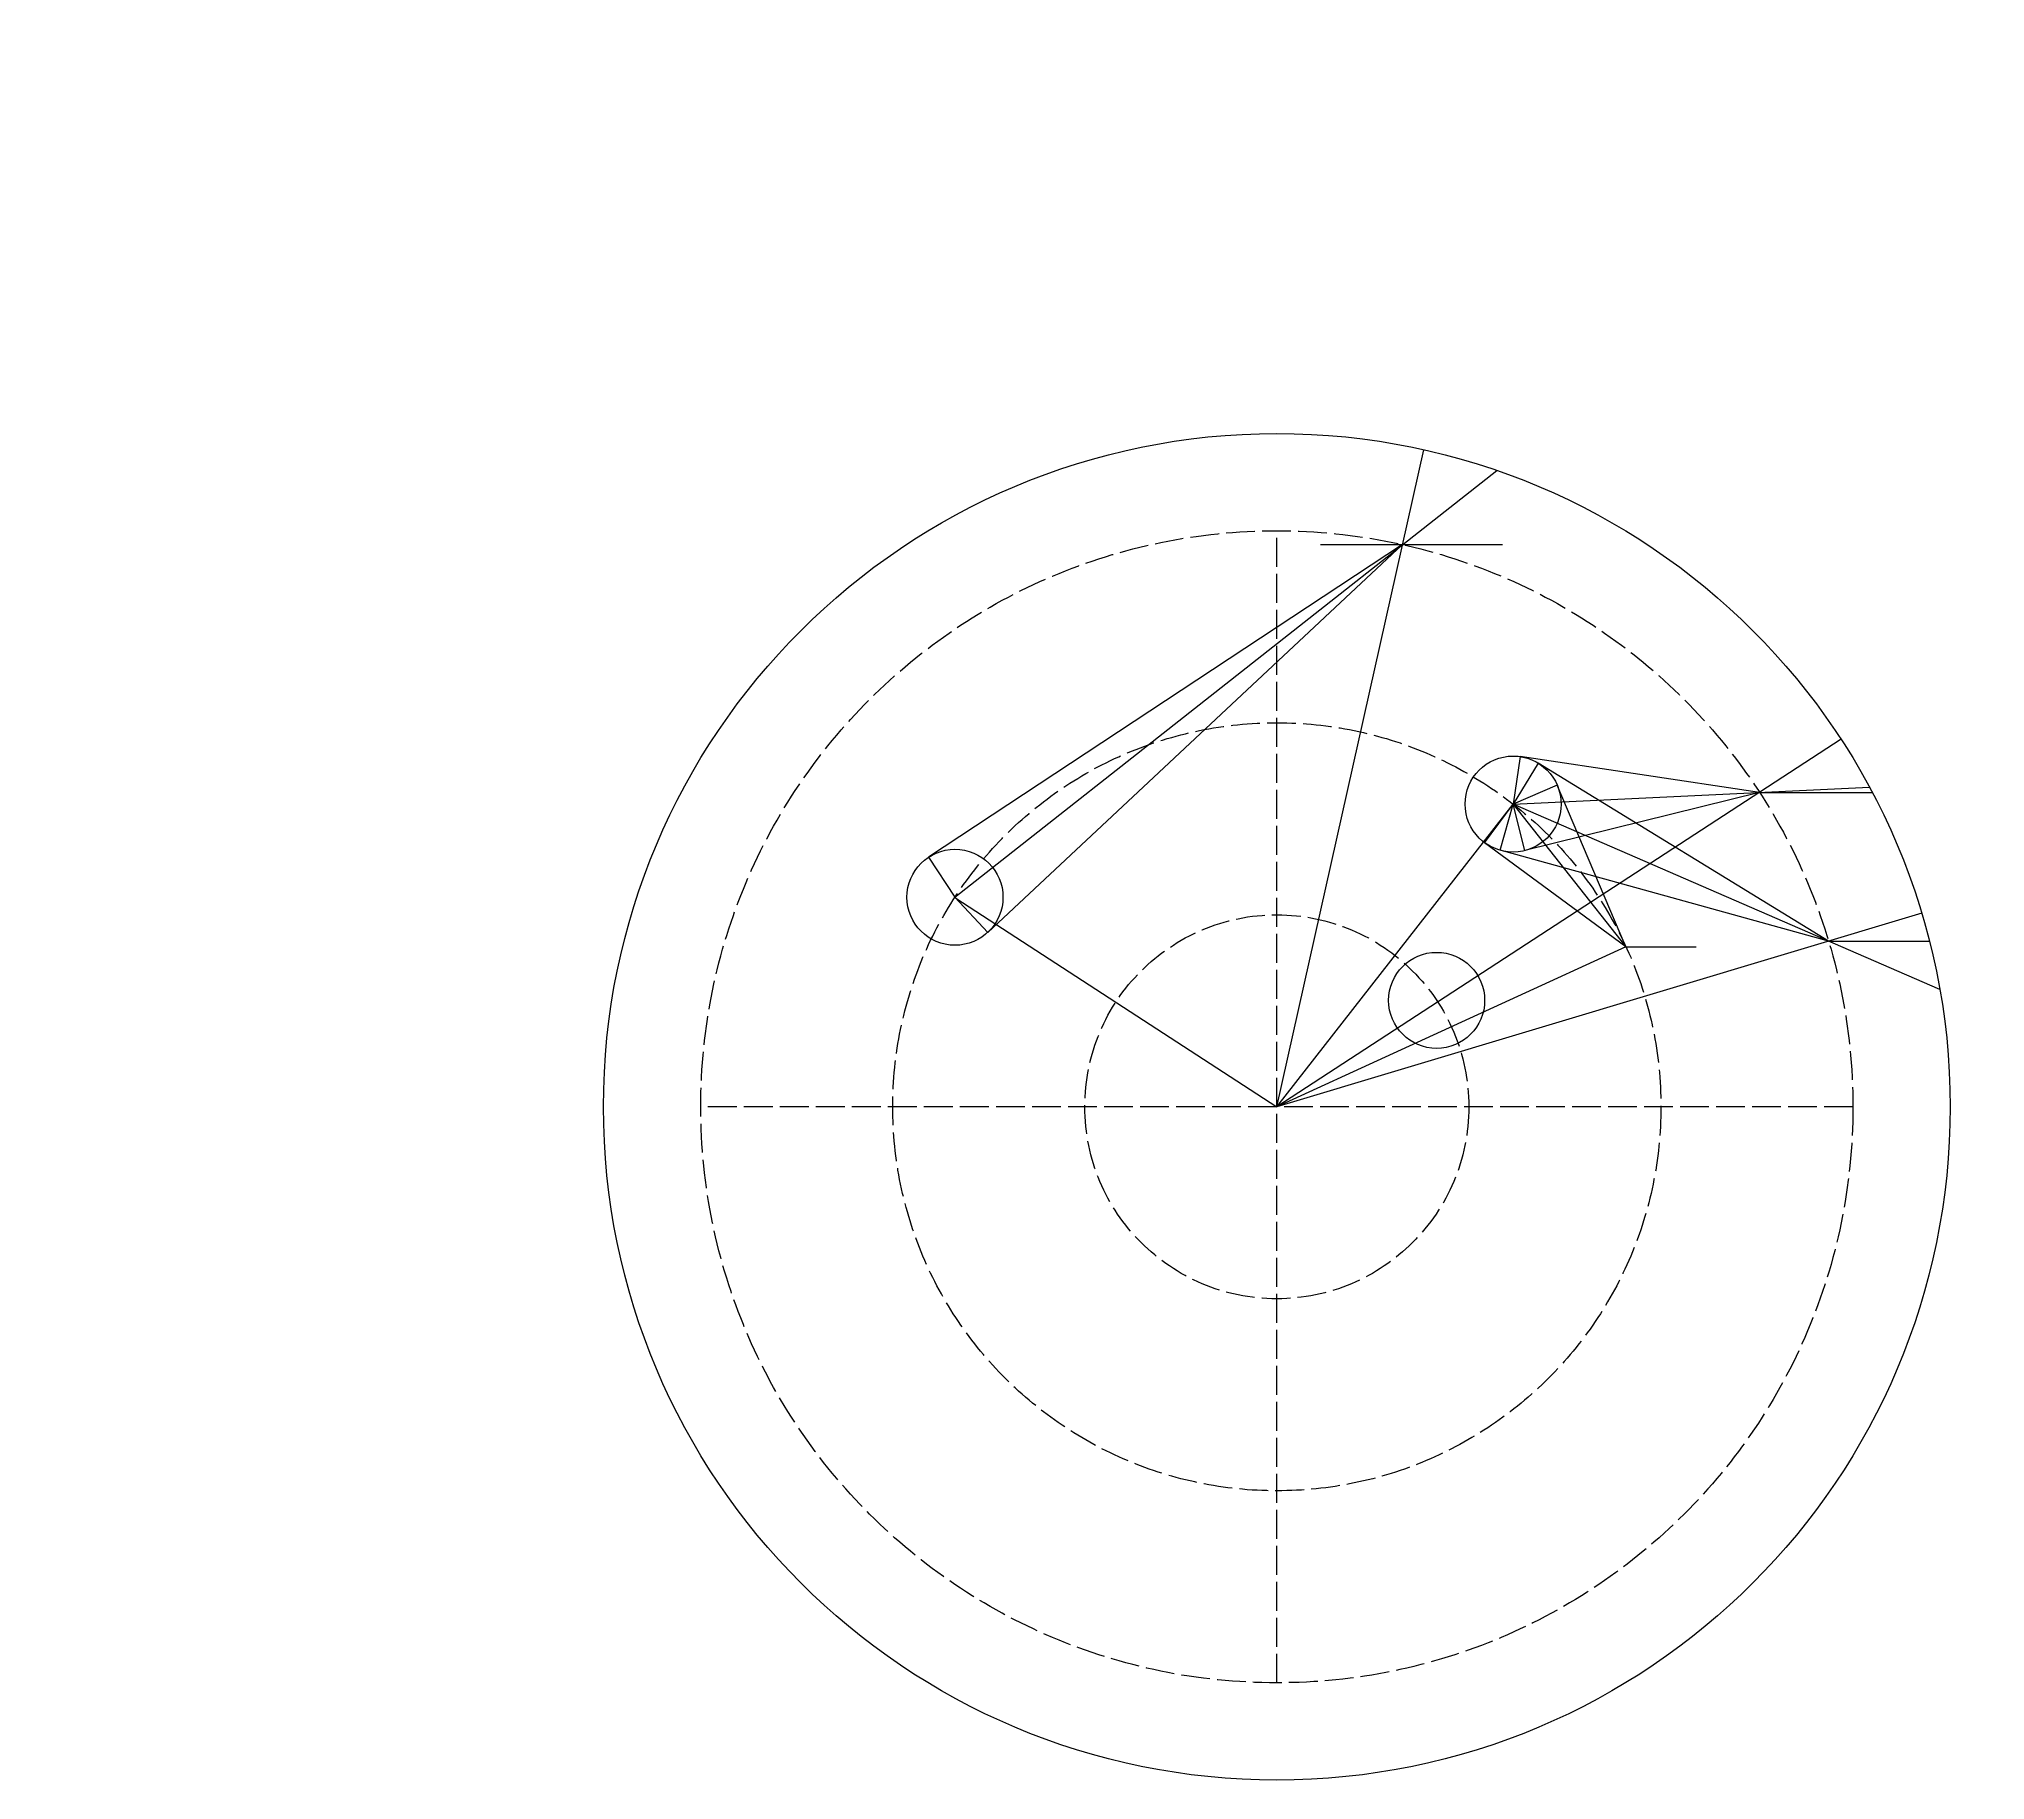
# Model space of a CAD drawing. Header units: millimetres. Extents: x 3921 to 9559, y -3868 to 8803.
# Drawn here: x 5375 to 6186, y 3857 to 4582 of the extents above; entities that cross this region are included whole.
import ezdxf

# ---------------------------------------------------------------- set-up
doc = ezdxf.new("R2010")
doc.units = ezdxf.units.MM
doc.linetypes.add('ACAD_ISO02W100', pattern=[15, 12, -3])
for name, color, linetype in [('1', 3, 'Continuous'), ('极径圆', 7, 'ACAD_ISO02W100'), ('障碍物圆', 1, 'Continuous')]:
    doc.layers.add(name, color=color, linetype=linetype)
doc.styles.get("Standard").update_dxf_attribs({"font": ''})
doc.styles.get('Standard').set_extended_font_data('SimSun')
doc.dimstyles.new('ISO-25', dxfattribs={"dimtxt": 2.5, "dimasz": 2.5, "dimexe": 1.25, "dimexo": 0.625, "dimtad": 1, "dimtxsty": 'Standard', "dimcen": 2.5, "dimadec": 0, "dimazin": 0, "dimtfac": 1, "dimtmove": 0, "dimatfit": 3, "dimfxl": 1, "dimarcsym": 0})

# ---------------------------------------------------------------- blocks, each defined once
blk = doc.blocks.new('*D39')
at = {"color": 0, "lineweight": -2, "transparency": 16777216}
blk.add_arc((8736.17, 4094.62), 20.13, 7.1209, 100.83869, dxfattribs=at)
at = {"color": 0, "transparency": 16777216}
for points in [[(8732.48, 4113.99), (8732.28, 4114.79), (8729.96, 4113.77)], [(8756.56, 4097.14), (8755.72, 4097.09), (8756.29, 4094.62)]]:
    blk.add_solid(points, dxfattribs=at)
at = {"layer": 'Defpoints', "color": 0, "transparency": 16777216}
for p in [(8662.16, 4322.93), (8752.45, 4106.45), (8496.17, 4094.62), (8736.17, 4094.62), (8976.17, 4094.62)]:
    blk.add_point(p, dxfattribs=at)
blk = doc.blocks.new('*D55')
at = {"color": 0, "lineweight": -2, "transparency": 16777216}
blk.add_arc((9283.64, 4089.45), 39.36, 16.06588, 91.89371, dxfattribs=at)
at = {"color": 0, "transparency": 16777216}
for points in [[(9282.66, 4126.98), (9282.02, 4130.6), (9271.51, 4126.89)], [(9323.28, 4100.6), (9319.65, 4100.09), (9323, 4089.45)]]:
    blk.add_solid(points, dxfattribs=at)
at = {"layer": 'Defpoints', "color": 0, "transparency": 16777216}
for p in [(9209.64, 4317.76), (9315.49, 4112.58), (9043.64, 4089.45), (9283.64, 4089.45), (9523.64, 4089.45)]:
    blk.add_point(p, dxfattribs=at)

msp = doc.modelspace()

# ---------------------------------------------------------------- linework, layer by layer
at = {"layer": '1'}
for p, q in [((5890.642, 4137.381), (5951.872, 4411.154)), ((5756.554, 4224.676), (5982.284, 4402.527)), ((5943.024, 4371.595), (5745.544, 4241.373)), ((5943.024, 4371.595), (5770.211, 4210.065)), ((5908.809, 4371.595), (5984.67, 4371.595)), ((5745.544, 4241.373), (5756.554, 4224.676)), ((5770.211, 4210.065), (5756.554, 4224.676)), ((5756.922, 4224.283), (5890.642, 4137.381))]:
    msp.add_line(p, q, dxfattribs=at)
at = {"layer": '1', "color": 3}
for p, q in [((6125.694, 4290.518), (5890.642, 4137.381)), ((5992.046, 4283.288), (5989.089, 4263.508)), ((6091.73, 4268.39), (5992.046, 4283.288)), ((5999.546, 4280.557), (5989.089, 4263.508)), ((6120.516, 4206.357), (5999.546, 4280.557)), ((5989.089, 4263.508), (6137.545, 4270.57)), ((6091.73, 4268.39), (5993.91, 4244.098)), ((6091.73, 4268.39), (6138.709, 4268.39)), ((5890.642, 4137.381), (5989.089, 4263.508)), ((5983.751, 4244.234), (5989.089, 4263.508)), ((5993.91, 4244.098), (5989.089, 4263.508)), ((6166.9, 4186.187), (5989.089, 4263.508)), ((6120.516, 4206.357), (5983.751, 4244.234)), ((6159.342, 4218.007), (5890.642, 4137.381)), ((6120.516, 4206.357), (6162.566, 4206.357))]:
    msp.add_line(p, q, dxfattribs=at)
at = {"layer": '1', "color": 7}
for p in [(6007.496, 4271.331), (5977.229, 4247.405)]:
    msp.add_line(p, (5989.089, 4263.508), dxfattribs=at)
at = {"layer": '1', "color": 6}
for p, q in [((6036.09, 4204.05), (6007.496, 4271.331)), ((5890.642, 4137.381), (5989.089, 4263.508)), ((5989.089, 4263.508), (6036.09, 4204.05)), ((6036.09, 4204.05), (5977.229, 4247.405)), ((6036.09, 4204.05), (5890.642, 4137.381)), ((6036.09, 4204.05), (6065.314, 4204.05))]:
    msp.add_line(p, q, dxfattribs=at)
at = {"layer": '1', "color": 3}
msp.add_circle((5890.642, 4137.381), 280.536, dxfattribs=at)
at = {"layer": '极径圆'}
for p, q in [((5890.642, 3897.381), (5890.642, 4377.381)), ((6130.642, 4137.381), (5650.642, 4137.381))]:
    msp.add_line(p, q, dxfattribs=at)
for radius in [240, 160, 80]:
    msp.add_circle((5890.642, 4137.381), radius, dxfattribs=at)
at = {"layer": '障碍物圆'}
for centre in [(5989.089, 4263.508), (5756.554, 4224.676), (5957.227, 4181.725)]:
    msp.add_circle(centre, 20, dxfattribs=at)

# ---------------------------------------------------------------- dimensions: what is measured, and where the dimension line sits
for base, line1, line2, override, picture, middle in [((9315.488, 4112.58), ((9209.638, 4317.759), (9283.641, 4089.453)), ((9523.641, 4089.453), (9043.641, 4089.453)), {"dimasz": 11, "dimtad": 3}, '*D55', (5120.037, 8802.883)), ((8752.453, 4106.448), ((8662.163, 4322.927), (8736.166, 4094.621)), ((8976.166, 4094.621), (8496.166, 4094.621)), {"dimtad": 3}, '*D39', (4658.167, 8469.378))]:
    dim = msp.add_angular_dim_2l(base=base, line1=line1, line2=line2, text=' ', dimstyle='ISO-25', override=override)
    dim.commit()
    dim.dimension.update_dxf_attribs({"geometry": picture, "text_midpoint": middle})

doc.saveas('drawing.dxf')
